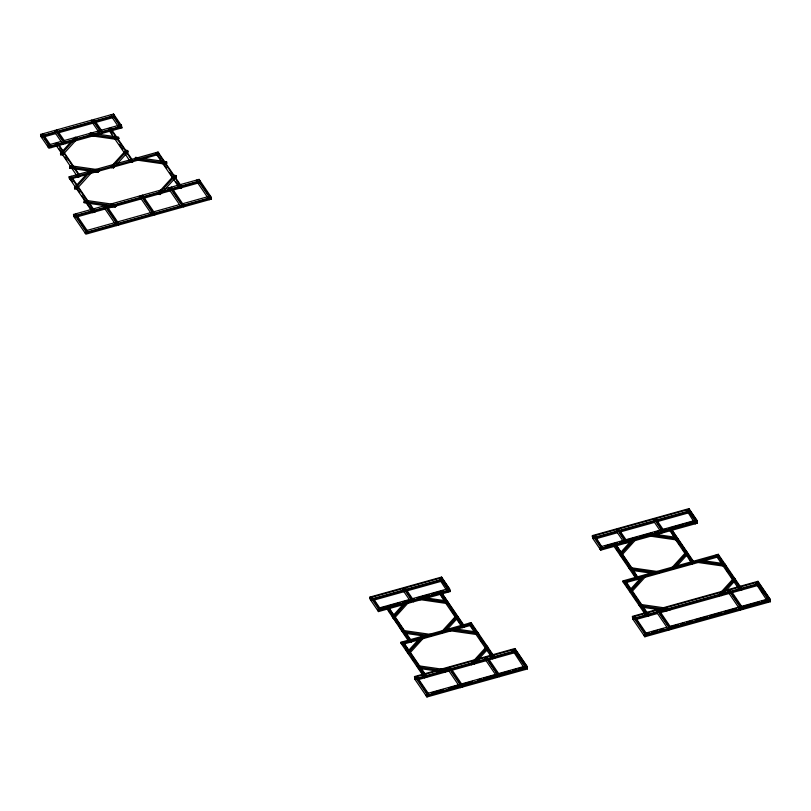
<?xml version="1.0" encoding="UTF-8"?>
<svg xmlns="http://www.w3.org/2000/svg" width="811" height="811" viewBox="0 0 811 811"><rect width="100%" height="100%" fill="white"/><g stroke="black" fill="none" stroke-linecap="round" stroke-linejoin="round"><path stroke-width="1.22" d="M393.173 615.498L403.787 603.749M387.881 606.608L411.441 641.886L410.69 640.264L408.683 640.822L409.433 642.444L385.874 607.175L387.881 606.608L388.773 608.696L404.811 604.215L404.659 603.191L406.179 601.498L409.008 600.708L409.17 601.742L394.856 617.597L394.633 616.228M406.179 601.498L406.341 602.532L393.943 616.259L393.832 615.579L394.744 616.918L393.386 618.428L392.473 617.09L393.72 614.89L389.199 608.27M393.609 616.999L406.889 602.289M404.659 603.191L407.487 602.401L409.008 600.708M620.486 552.666L631.09 540.917M633.361 570.123L638.744 579.054L615.194 543.775L613.177 544.343L613.907 545.397L615.914 544.84L616.076 545.864L632.124 541.383L631.962 540.359L633.482 538.676L636.321 537.875L636.473 538.909L622.159 554.765L621.946 553.396M633.482 538.676L633.644 539.7L621.246 553.437L621.135 552.747L622.047 554.085L620.689 555.596L619.776 554.258L621.023 552.068L616.502 545.438M620.912 554.166L634.192 539.457M631.962 540.359L634.79 539.568L636.321 537.875M71.013 141.813L60.46 153.421L60.673 154.789L62.548 155.053L77.157 138.985L76.944 137.617L75.068 137.343L73.446 139.137M60.673 154.789L75.281 138.711L75.068 137.343M93.985 133.633L90.285 133.095L89.322 134.16L89.534 135.528L117.909 139.604L118.872 138.539L118.659 137.171L97.685 134.16M89.534 135.528L90.497 134.464L90.285 133.095M69.827 168.191L70.79 167.127L70.577 165.758L69.614 166.823L69.827 168.191L98.03 172.236L98.993 171.172L98.78 169.803M89.545 170.959L74.48 187.513L74.703 188.882L76.579 189.156L92.464 171.679L92.251 170.31M74.703 188.882L90.589 171.405L90.376 170.036M112.222 165.393L125.938 150.299L127.814 150.562L128.026 151.941L113.499 167.918L111.624 167.644L111.411 166.275M111.624 167.644L126.151 151.667L125.938 150.299M84.111 202.669L85.084 201.604L84.861 200.236L83.898 201.3L84.111 202.669L115.142 207.119L116.105 206.055L115.892 204.686M139.441 157.902L135.741 157.375L134.768 158.439L134.981 159.808L165.849 164.227L166.813 163.163L166.6 161.794L143.141 158.439M134.981 159.808L135.954 158.743L135.741 157.375M166.6 161.794L165.637 162.859L165.849 164.227M158.997 191.964L174.132 175.308L176.007 175.581L176.23 176.95L160.243 194.518L158.368 194.255L158.155 192.886M158.368 194.255L174.355 176.676L174.132 175.308M174.335 177.427L176.007 175.581M408.318 650.787L418.202 639.92M419.855 667.331L419.642 665.963L409.778 651.527L409.991 652.896L424.275 637.182L424.173 636.493L421.325 637.294L421.436 637.973L409.079 651.568L408.977 650.878L409.879 652.206L408.521 653.717L407.609 652.379L408.866 650.189L404.334 643.569M421.325 637.294L420.068 639.473L403.908 643.995L403.696 642.626M408.744 652.297L422.065 637.649M424.173 636.493L422.805 638.004L419.956 638.794L419.855 638.105M442.046 631.222L455.488 616.431L455.701 617.8L445.837 603.364L445.624 601.995M441.306 632.833L442.674 631.333L445.523 630.532L444.154 632.043L441.306 632.833L441.204 632.144M456.958 615.62L455.6 617.12L456.502 618.448L457.87 616.948L456.958 615.62L457.069 616.299L442.786 632.012L442.573 630.644L429.587 634.273L429.8 635.642L403.736 631.83M443.414 631.688L456.735 617.029M417.868 665.709L444.722 669.562L444.945 670.93L472.995 663.104L472.783 661.735L487.066 646.022L488.08 648.04L486.712 649.54L485.809 648.202L487.168 646.702M485.698 647.523L485.911 648.891L471.455 664.787L471.292 663.763L472.833 662.07L475.672 661.279L475.834 662.303L491.993 657.792L489.844 653.585M473.543 662.861L486.945 648.121M471.292 663.763L474.141 662.972L475.672 661.279M630.36 589.435L641.065 577.655M631.81 590.165L630.553 592.354L629.64 591.026L630.897 588.837L626.376 582.207M630.776 590.935L644.096 576.286M625.727 581.264L625.839 581.943L623.821 582.511L623.183 581.568L625.19 581L625.94 582.633L642.099 578.121L641.998 577.432L644.836 576.641L646.205 575.141L646.306 575.82L632.022 591.533L631.009 589.516L631.12 590.205L643.468 576.611L643.356 575.932L646.205 575.141M671.863 567.69L685.305 552.899L685.518 554.268L686.775 552.088L685.417 553.589L692.249 564.121L691.388 561.81M675.228 566.321L675.34 567.001L672.491 567.801L671.123 569.302L671.021 568.612M672.491 567.801L671.123 569.302L673.971 568.511L675.34 567.001L675.441 567.69L687.799 554.106L686.775 552.088L685.417 553.589L686.319 554.917L687.687 553.416M686.887 552.767L672.603 568.481L672.38 567.112L656.89 571.441L657.103 572.809L632.022 569.21L631.81 567.842L622.645 554.43M673.231 568.156L686.552 553.497M639.909 604.347L666.764 608.199L666.977 609.578L720.148 594.727L719.935 593.358L734.219 577.645L735.232 579.662L733.864 581.163L732.962 579.835L734.32 578.334M732.85 579.145L733.063 580.514L718.607 596.42L718.445 595.396L719.986 593.703L722.824 592.902L722.986 593.936L739.145 589.425L738.933 588.056M720.695 594.493L734.097 579.743M718.445 595.396L721.293 594.595L722.824 592.902M631.921 590.854L630.553 592.354L630.441 591.665M733.864 581.163L735.131 578.973M615.914 544.84L613.907 545.397L614.059 546.432L600.779 550.132L592.74 538.362L592.273 535.635L688.985 508.639L697.024 520.409L697.45 523.146L671.579 530.364L670.697 528.275L668.69 528.843L675.553 539.143L678.209 539.538L678.31 540.217L647.725 535.767L647.563 534.743L650.392 533.952L653.362 534.378L653.524 535.412L669.572 530.931L668.69 528.843M493.848 656.211L494.568 657.265L492.561 657.833L491.831 656.768L493.848 656.211L494.73 658.289L471.333 624.044L471.12 622.676L446.597 629.518M40.55 134.413L113.56 114.027L121.599 125.796L121.924 127.844L48.913 148.231L40.874 136.461L40.55 134.413L41.888 136.37M55.178 132.031L42.202 135.65L49.522 146.365L62.498 142.736M57.439 131.392L92.282 121.67M94.542 121.042L112.952 115.892L120.271 126.607L101.851 131.747M40.874 136.461L113.885 116.074L121.924 127.844M55.706 133.582L41.594 137.525L41.27 135.467M57.966 132.953L92.799 123.221M95.059 122.593L114.604 117.139L114.29 115.081M49.045 144.794L60.795 141.509M57.611 142.969L55.604 143.537L55.817 144.905L77.836 177.122L79.843 176.565L79.63 175.196L57.611 142.969L57.834 144.338L79.843 176.565M108.603 128.736L110.61 128.179L132.629 160.396L132.842 161.764L130.824 162.322L108.816 130.105L108.603 128.736L112.151 133.937M64.758 142.107L99.591 132.375M55.817 144.905L57.834 144.338M108.816 130.105L110.823 129.547L132.842 161.764M62.295 143.233L48.184 147.176L47.869 145.118M89.615 203.379L94.603 210.678L94.816 212.046L92.799 212.604L69.33 178.238L69.107 176.869L91.035 170.746M93.468 170.067L114.179 164.288M116.612 163.599L158.023 152.042L181.502 186.408L181.715 187.777L179.707 188.334L156.229 153.968L156.016 152.6M69.33 178.238L158.246 153.411L181.715 187.777M164.227 189.115L199.08 179.383L211.144 197.043L211.468 199.09L85.875 234.156L73.811 216.507L73.497 214.449L104.011 205.923L104.335 207.981L116.399 225.63M111.117 203.946L161.805 189.794M104.538 207.484L75.149 215.685L86.483 232.281L115.872 224.079M106.799 206.856L140.709 197.387M142.969 196.759L169.59 189.318M171.851 188.689L198.472 181.258L209.816 197.854L183.185 205.284M73.811 216.507L199.405 181.441L211.468 199.09M74.541 217.561L105.055 209.035M107.316 208.407L141.226 198.938M143.486 198.31L170.107 190.879M172.368 190.25L200.124 182.495L199.81 180.447M86.007 230.719L115.355 222.518L115.669 224.576L85.155 233.102M179.19 204.696L153.776 211.793L154.1 213.851L180.721 206.41M118.132 223.451L152.042 213.982M154.303 213.354L180.924 205.913M385.874 607.175L386.756 609.254L378.473 611.575L370.434 599.805L369.998 597.068L441.589 577.077L449.629 588.847L450.054 591.584L441.772 593.895L440.88 591.817L438.873 592.375L444.925 602.026L444.712 600.657L425.988 597.93M373.253 599.207L370.992 599.836L370.272 598.771L372.533 598.143L373.415 600.231L403.939 591.706M403.422 590.155L371.762 598.994L379.082 609.7L410.731 600.86M405.682 589.516L441.083 579.632L448.402 590.347L412.992 600.231M595.558 537.774L594.838 536.71L592.577 537.338L593.297 538.403L595.558 537.774L595.72 538.798L617.414 532.736M686.826 509.957L686.988 510.981L689.249 510.352L690.131 512.43L656.758 521.757M370.434 599.805L442.015 579.814L450.054 591.584M406.199 591.077L442.735 580.879L442.583 579.845L440.312 580.483L439.43 578.395M616.897 531.185L594.068 537.551L601.387 548.266L624.217 541.89M619.158 530.546L653.98 520.824M656.241 520.196L688.478 511.194L695.797 521.899L663.55 530.911M592.74 538.362L689.411 511.376L697.45 523.146M686.988 510.981L687.708 512.035L689.968 511.406M619.675 532.107L654.497 522.385M379.254 608.493L385.326 606.8M387.749 606.121L399.884 602.735M402.307 602.056L409.585 600.028M412.018 599.349L414.441 598.67M416.864 597.991L428.999 594.605M431.432 593.926L443.556 590.54M660.772 529.978L625.95 539.7L626.274 541.758L661.097 532.036M377.581 609.487L379.852 608.858L380.572 609.913L378.311 610.541L377.581 609.487L377.744 610.511L410.538 601.356L410.214 599.309L379.69 607.824L380.004 609.882L372.533 598.143M448.392 603.07L445.736 602.674L444.823 601.346L447.479 601.732L448.493 603.749L417.908 599.299L417.746 598.275L420.585 597.484L423.555 597.91L423.707 598.944L439.755 594.463L438.873 592.375L440.88 591.817L464.439 627.085L463.689 625.463L461.682 626.021L462.432 627.653L456.613 619.138L456.4 617.769M446.912 590.134L449.172 589.496L449.892 590.56L447.631 591.189L446.912 590.134L447.074 591.158L412.799 600.728L412.475 598.67L449.01 588.472L449.172 589.496M605.107 546.067L617.059 542.731M619.452 542.062L623.041 541.059M637.568 537.004L625.433 540.39L625.545 541.079L619.513 532.249M640.001 536.324L652.125 532.939M654.558 532.259L658.197 531.246M663.053 529.887L666.693 528.873M671.538 527.525L683.673 524.129M686.106 523.46L693.385 521.422M599.897 548.054L602.157 547.415L602.877 548.479L600.049 549.077L599.897 548.054L600.616 549.108M615.194 543.775L613.177 544.343L613.339 545.367L636.736 579.622L635.986 577.99L637.993 577.432L638.105 578.111L691.601 563.179L691.499 562.489L693.506 561.932L694.257 563.554L670.697 528.275M695.027 522.75L697.288 522.122L696.568 521.057L694.307 521.686L695.189 523.774L694.145 520.662M386.594 608.23L388.611 607.672M626.477 541.261L661.289 531.54M600.049 549.077L624.014 542.387L623.689 540.339L601.995 546.391L602.309 548.449L594.838 536.71M694.469 522.72L663.357 531.408L663.033 529.35L696.406 520.033L696.568 521.057M669.41 529.897L671.427 529.34M403.158 642.363L403.797 643.305L401.79 643.863L401.151 642.92L403.158 642.363L426.657 677.297L425.775 675.208L423.768 675.776L424.65 677.864L401.252 643.61L401.039 642.241L425.572 635.388M643.164 610.288L646.681 616.502L623.284 582.247L623.071 580.879L651.669 572.901M676.435 565.987L718.272 554.298L740.94 587.488L741.163 588.857L758.954 584.082L759.116 585.106L731.36 592.861M432.344 635.337L429.506 636.128L426.85 635.753L429.698 634.952L432.344 635.337L432.243 634.648L402.732 630.421M475.834 633.087L476.047 634.445L448.311 630.471L448.199 629.792L451.048 628.991L453.694 629.377L453.805 630.056L471.972 624.987L471.221 623.355L469.214 623.923L469.113 623.233L472.337 627.967M659.657 572.505L656.809 573.296L654.153 572.921L657.001 572.12L659.657 572.505L659.546 571.816M695.351 561.415L698.2 560.624L700.846 560.999L698.007 561.8L695.351 561.415L695.463 562.094L723.199 566.078L722.986 564.709M718.201 557.704L716.255 554.866L716.366 555.545L718.374 554.988L719.124 556.61L700.957 561.688L700.745 560.32M401.252 643.61L408.785 641.511L409.433 642.444M406.058 632.955L410.589 639.575L410.802 640.943L461.783 626.71L461.571 625.342M442.259 593.571L463.578 624.774L463.801 626.143L471.333 624.044M462.321 626.964L464.328 626.406L463.689 625.463M471.87 624.298L469.853 624.865L469.214 623.923M623.284 582.247L636.088 578.679L635.875 577.31M716.904 555.809L717.117 557.177L739.875 590.479L738.983 588.391L741.001 587.833L741.883 589.921L718.485 555.667L693.618 562.611L693.395 561.242L672.076 530.039M636.625 578.932L638.642 578.375M644.836 576.641L641.998 577.432L641.886 576.753M692.138 563.432L694.145 562.875M719.022 555.93L717.005 556.488L716.366 555.545M437.524 670.15L414.472 676.587L414.897 679.324L426.961 696.973L527.424 668.923L526.998 666.186L514.934 648.526L478.774 658.633M439.947 669.47L475.134 659.647M662.344 608.007L723.006 591.067M725.439 590.388L757.961 581.315L770.024 598.964L770.45 601.701L644.867 636.767L632.803 619.117L632.377 616.38L657.488 609.365L657.599 610.044M414.573 677.266L438.842 670.494M441.995 669.612L475.428 660.276M477.669 659.647L515.046 649.216L527.109 666.865M632.479 617.059L660.022 609.375M663.591 608.372L721.972 592.071M724.335 591.412L758.072 581.994L770.126 599.653M442.826 670.089L444.722 669.562M472.783 661.735L474.678 661.198M417.726 678.726L416.996 677.661L414.735 678.29L415.455 679.354L417.726 678.726L417.878 679.75L449 671.062M421.193 668.244L425.724 674.874L425.937 676.242L442.096 671.731L441.934 670.697L444.783 669.906L447.763 670.332L447.925 671.366L418.871 667.129M512.785 649.844L512.947 650.878L515.208 650.24L516.09 652.328L488.334 660.073M664.868 608.737L666.764 608.199M719.935 593.358L721.831 592.831M640.913 605.766L669.957 610.004L669.795 608.97L666.814 608.544L663.966 609.345L664.128 610.369L647.969 614.88L647.756 613.511L643.235 606.881M758.224 583.028L755.964 583.656L756.693 584.711L758.954 584.082L758.224 583.028L755.964 583.656L755.811 582.622M448.483 669.501L416.225 678.513L427.569 695.108L459.817 686.096M450.744 668.872L485.556 659.15M487.816 658.522L514.438 651.091L525.771 667.686L499.15 675.117M635.621 618.519L634.901 617.455L632.641 618.094L633.361 619.148L635.621 618.519L635.783 619.543L657.508 613.481M666.814 608.544L663.966 609.345L666.956 609.771L669.795 608.97M414.897 679.324L423.93 676.8L423.717 675.431M527.424 668.923L515.37 651.274L494.011 657.234L493.787 655.866L471.12 622.676M424.488 676.83L426.505 676.273L425.775 675.208M441.934 670.697L444.925 671.133L447.763 670.332M494.568 657.265L492.561 657.822L492.723 658.856L469.964 625.545L469.751 624.176M512.947 650.868L513.667 651.932L515.928 651.304M656.991 611.92L634.131 618.306L645.465 634.901L668.325 628.515M659.252 611.291L728.572 591.929M730.833 591.3L757.464 583.869L768.798 600.464L742.177 607.895M632.803 619.117L645.962 615.437L645.799 614.414L647.817 613.856L648.536 614.91L648.699 615.934L625.301 581.69M646.519 615.468L648.536 614.91M451.261 670.433L486.073 660.712M659.769 612.842L729.099 593.49M458.093 684.879L428.178 693.233L428.492 695.28L416.996 677.661M461.55 683.916L496.362 674.194L496.687 676.242L461.875 685.964L461.55 683.916L450.217 667.321L450.541 669.369L462.594 687.029M431.381 692.878L443.516 689.492M448.371 688.144L458.073 685.427M460.496 684.748L472.631 681.362M477.486 680.013L481.126 678.989M483.549 678.32L495.683 674.924M510.149 670.89L498.116 674.255L498.218 674.934L488.293 660.397M512.552 670.221L516.171 669.207M518.574 668.538L522.183 667.534M666.601 627.298L646.083 633.026L646.397 635.074L634.901 617.455M670.788 627.39L671.113 629.437L659.049 611.788L658.725 609.73L670.079 626.345L739.389 606.973M426.069 694.885L428.33 694.257L429.06 695.321L426.799 695.95L426.069 694.885L426.231 695.919L459.614 686.593L459.29 684.545M524.281 667.473L526.542 666.835L527.262 667.899L525.001 668.528L524.281 667.473L524.443 668.497L498.947 675.614L498.623 673.556L526.38 665.811L526.542 666.835M645.627 633.695L649.216 632.692M651.608 632.022L657.589 630.36M659.982 629.691L663.57 628.687M659.617 612.477L669.551 627.015L678.047 624.642M680.47 623.973L684.109 622.949M686.542 622.28L692.604 620.577M695.027 619.908L707.162 616.512M709.595 615.843L721.719 612.447M724.152 611.778L736.287 608.382M759.187 601.985L741.132 607.033L741.244 607.713L731.309 593.176M761.6 601.316L766.415 599.978M462.077 685.467L496.89 675.745M644.867 636.767L643.975 634.678L644.704 635.743L646.965 635.114L646.235 634.05L643.975 634.678L644.137 635.712L668.122 629.012M670.585 627.886L739.916 608.524M739.713 609.02L670.383 628.383L670.068 626.325M770.288 600.677L769.568 599.613L767.307 600.252L768.027 601.306L770.288 600.677L769.406 598.589L741.649 606.344L741.974 608.392L767.47 601.275L767.145 599.217M453.805 630.056L451.149 629.681L451.048 628.991M475.935 633.766L478.591 634.141L477.689 632.813L475.033 632.438L475.945 633.766L478.591 634.141L478.49 633.462M418.78 667.047L420.554 667.301L420.656 667.98L418 667.605L416.986 665.588L418 667.605L420.656 667.98L420.767 668.669L445.087 672.157L444.925 671.123M90.497 134.464L118.872 138.539M75.281 138.711L77.157 138.985M126.151 151.667L128.026 151.941M135.954 158.743L166.813 163.163M174.355 176.676L176.23 176.95M71.804 165.931L97.553 169.631M70.79 167.127L98.993 171.172M90.589 171.405L92.464 171.679M86.108 200.418L114.645 204.504M85.084 201.604L116.105 206.055M703.147 560.665L724.73 563.757L725.744 565.774L723.088 565.389L722.185 564.061L724.841 564.446M700.846 560.999L698.2 560.624L698.301 561.303L722.287 564.75L722.074 563.381M698.099 561.212L723.97 564.922M630.37 567.639L658.664 571.694M627.724 565.368L629.265 568.146L631.911 568.521L632.935 570.538L654.264 573.6L654.051 572.231M631.039 568.998L656.9 572.708M629.265 568.146L630.167 569.474L632.823 569.859L632.712 569.17M654.153 572.921L656.809 573.296L656.697 572.617M639.017 604.225L639.129 604.905L641.785 605.29L642.799 607.307L667.118 610.795L666.956 609.771M639.129 604.905L640.041 606.243L642.687 606.618L642.586 605.939M454.789 628.86L477.578 632.134L477.689 632.813M450.946 629.579L476.817 633.29M448.199 629.792L450.855 630.167L453.694 629.377L453.592 628.687M401.85 630.289L401.952 630.978L404.608 631.353L405.622 633.371L426.961 636.432L426.748 635.064M403.645 631.749L405.409 632.002L405.52 632.692L402.864 632.306L401.952 630.978M426.85 635.743L429.506 636.128L429.394 635.449M417.097 666.267L419.743 666.652L420.656 667.98M654.558 534.226L674.529 537.125L674.742 538.494M678.209 539.538L677.297 538.2L674.63 537.815L675.543 539.143M650.513 534.905L677.398 538.879L677.297 538.2M677.398 538.879L650.554 534.976L650.392 533.952M647.563 534.743L650.534 535.169L653.362 534.378L650.534 535.169L650.696 536.203L634.952 540.592L634.79 539.568M420.585 597.484L420.737 598.508L446.608 602.208M420.737 598.508L447.581 602.411L447.479 601.732M417.746 598.275L420.716 598.711L423.555 597.91L420.716 598.7L420.879 599.735L407.649 603.425L407.487 602.401M770.45 601.701L758.386 584.052L757.961 581.315M760.769 589.891L762.898 593.003M697.125 521.088L689.086 509.318L592.385 536.324L593.297 538.403M740.413 588.989L717.694 555.738L624.511 581.761L647.219 615.002M695.189 523.774L687.708 512.035M720.138 560.543L721.435 562.428M725.804 568.835L728.623 572.961M730.741 576.053L732.151 578.111M732.445 592.861L742.369 607.398L742.694 609.456L730.63 591.797L730.316 589.749M729.342 591.087L741.406 608.747M740.433 610.085L728.369 592.425L728.055 590.378M670.109 529.431L692.827 562.682M671.488 532.675L675.046 537.886M677.175 540.998L680.023 545.164M682.862 549.321L685.7 553.487M688.549 557.644L690.678 560.766M685.518 554.268L675.654 539.832L675.441 538.463M663.753 530.404L655.714 518.635L656.038 520.692L664.077 532.462M654.741 519.983L662.79 531.752M661.817 533.091L653.778 521.321L653.453 519.273M620.648 531.935L626.67 540.765M626.994 542.812L618.955 531.043L618.631 528.995M617.668 530.333L625.707 542.103M624.734 543.451L616.695 531.681L616.37 529.624M621.135 552.747L622.047 554.085L620.689 555.596L620.577 554.906M631.911 568.521L632.823 569.859M614.596 544.931L637.314 578.182M616.431 548.844L618.377 551.683M622.007 557.005L625.585 562.226M632.651 572.576L634.587 575.415M659.728 613.167L669.663 627.704L669.551 627.015M657.762 611.078L669.815 628.728M668.852 630.076L656.788 612.417L656.464 610.369M596.065 537.713L602.877 548.479M632.519 591.199L641.673 604.6L641.886 605.979M625.19 581L625.94 582.633M595 537.734L595.72 538.798M623.071 580.879L625.007 583.717M626.954 586.556L628.241 588.441M632.59 594.808L636.878 601.083M641.866 608.392L639.93 605.553L640.041 606.243M636.169 618.529L646.803 634.08M646.235 634.05L646.965 635.114M635.064 618.479L635.783 619.543M209.208 199.719L197.144 182.069L196.82 180.012M158.155 155.722L161.713 160.933M163.842 164.055L166.691 168.222M169.54 172.388L172.378 176.555M175.936 181.765L178.785 185.922M449.73 589.536L441.691 577.767L370.11 597.748L370.992 599.836L370.272 598.771M442.583 579.845L441.853 578.79L439.592 579.419L447.794 592.212L447.631 591.189M493.26 657.356L470.542 624.115L402.469 643.113L425.187 676.364M182.678 203.754L171.324 187.128L171.648 189.186L183.712 206.846L183.387 204.788M480.061 639.271L482.88 643.397M170.361 188.476L182.414 206.126M181.451 207.474L169.387 189.815L169.063 187.767M489.418 660.083L499.353 674.62M499.667 676.668L487.614 659.019L487.289 656.961M486.316 658.309L498.38 675.958M440.292 592.963L463.01 626.214M497.407 677.307L485.353 659.647L485.029 657.599M440.251 594.128L442.39 597.251M450.916 609.74L454.464 614.941M457.313 619.097L459.442 622.219M119.663 128.483L111.624 116.713L111.3 114.655M119.258 144.328L122.806 149.518M96.022 122.42L102.054 131.25M102.379 133.308L94.34 121.538L94.015 119.481M93.042 120.829L101.091 132.599M154.506 212.857L142.442 195.198L142.766 197.255L154.82 214.905M100.118 133.937L92.079 122.167L91.755 120.109M141.469 196.536L153.532 214.195M152.559 215.533L140.506 197.884L140.181 195.826M413.194 599.735L405.155 587.965L405.48 590.013L413.519 601.782M404.192 589.303L412.231 601.073M411.258 602.421L403.219 590.651L402.895 588.593M449.243 668.659L461.307 686.309M460.334 687.657L448.28 669.998L447.956 667.95M395.342 617.262L404.496 630.674L404.719 632.043M387.293 607.763L410.011 641.014M388.479 610.724L389.777 612.619M396.843 622.97L393.274 617.739L393.386 618.428M398.992 626.102L402.864 632.306M403.402 632.57L405.987 636.351M408.683 640.822L409.322 641.765L411.339 641.207L410.69 640.264M58.929 132.781L64.292 140.627M55.949 131.179L63.988 142.949M108.4 208.417L118.335 222.954M118.659 225.002L106.596 207.352L106.271 205.295M63.025 144.297L54.976 132.528L54.661 130.47M374.418 600.13L379.741 607.915M105.308 206.643L117.362 224.292M401.039 642.241L401.79 643.863M402.327 644.127L403.625 646.022M405.561 648.861L407.609 652.379M411.978 658.258L414.127 661.401M418.547 667.858L423.068 674.488M369.998 597.068L371.337 599.025M59.152 148.727L62.001 152.884M64.839 157.04L66.968 160.162M418.263 678.736L428.897 694.287M50.85 145.544L42.811 133.774L43.135 135.832L51.174 147.602M88.196 201.3L71.125 176.301L71.338 177.67L94.816 212.046M69.107 176.869L72.666 182.069M76.933 188.324L79.782 192.491M81.921 195.613L84.76 199.78M87.608 203.946L91.876 210.191M73.497 214.449L74.217 215.513M641.785 605.29L642.687 606.618M463.801 626.143L464.439 627.085M410.802 640.943L411.441 641.886M408.977 650.878L409.879 652.216L408.521 653.717L408.409 653.027M768.027 601.306L768.189 602.34L756.693 584.711M733.762 580.483L733.975 581.852L721.445 595.629L721.293 594.595M725.642 565.085L725.744 565.774M729.079 589.374L729.18 590.063M718.272 554.298L718.485 555.667M697.906 561.111L698.109 562.479L644.948 577.32L644.725 575.952M688.985 508.639L689.411 511.376M686.218 554.237L686.319 554.917M673.86 567.822L673.971 568.511M630.066 568.795L630.167 569.474M629.539 590.337L629.64 591.026M617.394 528.62L617.506 529.309M619.665 553.568L619.776 554.258M623.72 581.822L623.821 582.511M600.454 548.084L600.779 550.132M525.001 668.528L525.163 669.551L513.667 651.932M514.934 648.526L515.37 651.274M487.979 647.35L488.08 648.04M486.61 648.851L486.823 650.219L474.293 663.996L474.141 662.972M486.053 656.596L486.164 657.285M474.922 631.749L475.134 633.117M457.87 616.948L457.982 617.637L445.624 631.222L445.411 629.853M450.754 629.488L450.957 630.857L422.916 638.683L422.693 637.314M441.589 577.077L442.015 579.814M444.043 631.353L444.154 632.043M426.637 694.926L426.961 696.973M415.303 678.331L415.455 679.354M408.572 640.132L408.785 641.511M392.362 616.401L392.473 617.09M378.149 609.517L378.473 611.575M199.08 179.383L199.405 181.441M179.495 186.966L179.707 188.334M158.672 152.985L158.885 154.354L69.969 179.18L69.756 177.812M158.023 152.042L158.246 153.411M160.031 193.15L160.243 194.518M130.612 160.953L130.824 162.322M117.696 138.235L117.909 139.604M113.56 114.027L113.885 116.074M110.61 128.179L110.823 129.547M113.287 166.549L113.499 167.918M114.929 205.751L115.142 207.119M97.817 170.868L98.03 172.236M92.586 211.235L92.799 212.604M77.613 175.754L77.836 177.122M76.356 187.787L76.579 189.156M64.961 141.611L65.275 143.659L57.236 131.889L56.922 129.841M62.335 153.684L62.548 155.053M643.356 575.932L641.998 577.432L643.366 575.932M441.61 592.871L439.592 593.439L441.61 592.871M741.72 588.887L739.713 589.455L741.72 588.887M99.074 130.824L64.231 140.546L64.556 142.604L99.398 132.872L99.074 130.824M120.88 124.732L101.334 130.196L101.659 132.244L121.204 126.79L120.88 124.732M151.515 212.421L117.615 221.89L117.93 223.948L151.839 214.479L151.515 212.421M210.414 195.978L182.668 203.723L182.982 205.781L210.738 198.036L210.414 195.978M87.811 231.47L75.758 213.82L76.072 215.868L88.135 233.527L87.811 231.47"/></g></svg>
